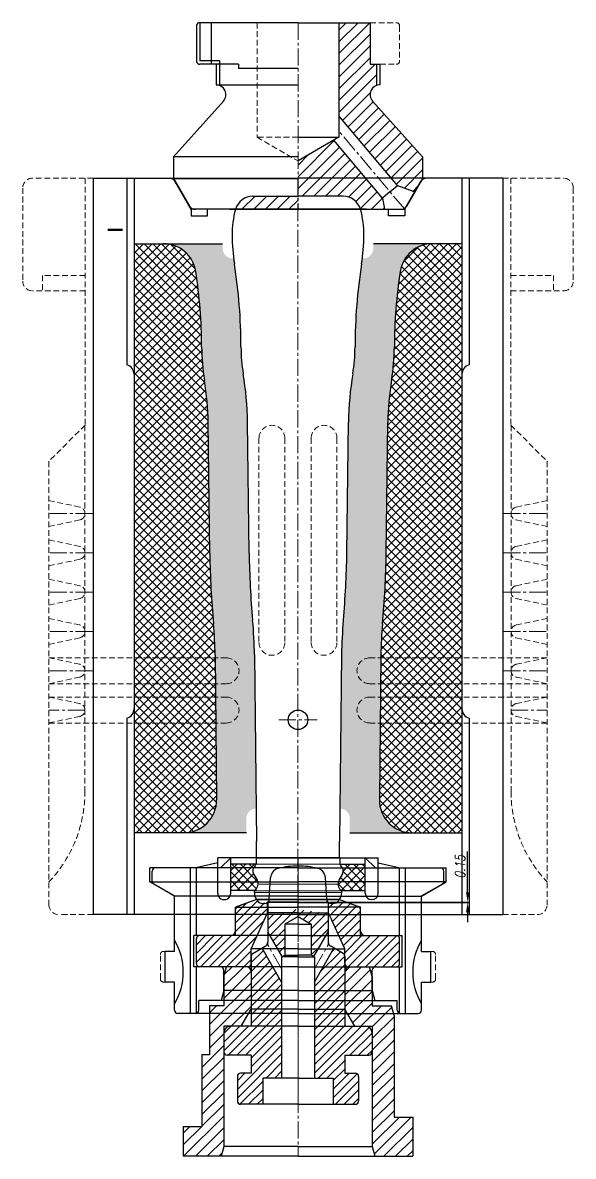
# Model space of a CAD drawing. Extents: x 176 to 1002, y 12 to 613.
# Drawn here: x 175.7 to 343.7, y 179.4 to 525.6 of the extents above; entities that cross this region are included whole.
import ezdxf

# ---------------------------------------------------------------- set-up
doc = ezdxf.new("R2010")
doc.units = 0
doc.header["$LTSCALE"] = 7
doc.header["$MEASUREMENT"] = 0
doc.linetypes.add('CENTER2', pattern=[1.125, 0.75, -0.125, 0.125, -0.125])
doc.linetypes.add('HIDDEN', pattern=[0.375, 0.25, -0.125])
doc.layers.get('0').update_dxf_attribs({"linetype": 'CONTINUOUS', "lineweight": 15})
for name, color, linetype, lineweight in [('1', 1, 'CENTER2', 15), ('2', 2, 'HIDDEN', 15), ('3', 3, 'CONTINUOUS', 30), ('4', 5, 'CONTINUOUS', 50), ('8', 252, 'CONTINUOUS', 15)]:
    doc.layers.add(name, color=color, linetype=linetype, lineweight=lineweight)
doc.styles.add('ITALICT', font='ITALICT.shx', dxfattribs={"width": 0.8, "height": 3})
doc.dimstyles.get("Standard").update_dxf_attribs({"dimtxt": 3, "dimasz": 3, "dimexe": 0.5, "dimexo": 0.5, "dimgap": 0.8, "dimtad": 1, "dimdsep": 46, "dimtxsty": 'ITALICT', "dimcen": 0.09, "dimazin": 2, "dimtfac": 1, "dimtmove": 0, "dimatfit": 3, "dimfxl": 1, "dimtolj": 1, "dimtzin": 0, "dimarcsym": 0})
pattern_1 = [(0, (-788.3133, -248.471), (0.46875, 0.9375), [0, -0.9375])]
pattern_2 = [(45, (-788.3133, -248.471), (-1.3258252, 1.3258252), []), (135, (-788.3133, -248.471), (-1.3258252, -1.3258252), [])]

# ---------------------------------------------------------------- blocks, each defined once
blk = doc.blocks.new('A$C1CC42314')
at = {"layer": '8'}
h = blk.add_hatch(dxfattribs=at)
h.set_pattern_fill('ANSI37', color=256, scale=15)
h.set_pattern_definition([(45, (-182.008, -334.099), (-1.325825, 1.325825), []), (135, (-182.008, -334.099), (-1.325825, -1.325825), [])])
h.paths.add_polyline_path([(-13.13, 9.96, -0.027872), (-13.17, 10), (-20.5, 10), (-20.5, 2), (-12.77, 2, 0.166858), (-13.05, 2.44, -0.366766), (-13.55, 4.98), (-12.48, 6.88, 0.374533)])
h.paths.add_polyline_path([(20.5, 10), (13.17, 10, -0.027872), (13.13, 9.96, 0.374533), (12.48, 6.88), (13.55, 4.98, -0.366766), (13.05, 2.44, 0.166858), (12.77, 2), (20.5, 2)])
at = {"layer": '1'}
for p in [(0, 47.6), (0, 12.8)]:
    blk.add_line(p, (0, 0), dxfattribs=at)
at = {"layer": '2'}
for p, q in [((-42, 37), (-42, 29.6)), ((-41, 38), (-40.5, 38)), ((40.5, 38), (41, 38)), ((42, 37), (42, 29.6)), ((-41, 28.6), (-40.5, 28.6)), ((40.5, 28.6), (41, 28.6))]:
    blk.add_line(p, q, dxfattribs=at)
for centre, start, end in [((-41, 37), 90, 180), ((41, 37), 0, 90), ((-41, 29.6), 180, 270), ((41, 29.6), 270, 0)]:
    blk.add_arc(centre, 1, start, end, dxfattribs=at)
at = {"layer": '3'}
for p, q in [((-37.7, 46.6), (-37.7, 38)), ((0, 47.6), (-36.7, 47.6)), ((-32.8, 47.6), (-32.8, 6.3)), ((-31, 47.6), (-31, 33.32)), ((-30.25, 46.6), (-30.25, 43.6)), ((0, 47.6), (36.7, 47.6)), ((30.25, 46.6), (30.25, 43.6)), ((31, 47.57), (31, 33.32)), ((32.8, 47.6), (32.8, 3.1)), ((37.7, 46.6), (37.7, 38)), ((0, 43.6), (-30.25, 43.6)), ((-22.65, 40.6), (-23.45, 43.6)), ((0, 43.6), (30.25, 43.6)), ((22.65, 40.6), (23.45, 43.6)), ((0, 40.6), (-22.65, 40.6)), ((-22.65, 40.6), (-22.65, 34.3)), ((0, 40.6), (22.65, 40.6)), ((22.65, 40.6), (22.65, 34.3)), ((-40.5, 38), (-40.5, 28.6)), ((-37.7, 38), (-40.5, 38)), ((37.7, 38), (40.5, 38)), ((40.5, 38), (40.5, 28.6)), ((0, 33.32), (-31.75, 33.32)), ((-31.75, 33.32), (-31.75, 23.8)), ((0, 33.32), (31.75, 33.32)), ((31.75, 33.32), (31.75, 23.8)), ((-37.7, 28.6), (-40.5, 28.6)), ((-37.7, 28.6), (-37.7, 11.7)), ((37.7, 28.6), (40.5, 28.6)), ((37.7, 28.6), (37.7, 11.7)), ((-32.8, 23.51), (-32.8, 3.1)), ((0, 23.8), (-31.75, 23.8)), ((-31, 23.8), (-31, 3.1)), ((-19.05, 22.3), (-19.05, 15.11)), ((0, 23.8), (31.75, 23.8)), ((19.05, 22.3), (19.05, 15.11)), ((31, 23.8), (31, 3.1)), ((-12.7, 12.8), (-19.05, 15.11)), ((-19.05, 15.11), (0, 15.11)), ((19.05, 15.11), (0, 15.11)), ((12.7, 12.8), (19.05, 15.11)), ((-37.7, 11.7), (-44, 8.06)), ((-24.5, 10.8), (-24.5, 3.1)), ((-20.5, 10.8), (-20.5, 0)), ((-13.33, 10.65), (-13.33, 10.36)), ((-12.7, 12.8), (0, 12.8)), ((12.7, 12.8), (0, 12.8)), ((13.32, 10.65), (13.32, 10.36)), ((20.5, 10.8), (20.5, 0)), ((24.5, 10.8), (24.5, 3.1)), ((37.7, 11.7), (44, 8.06)), ((-44.5, 7.2), (-44.5, 4.1)), ((-13.17, 10), (-20.5, 10)), ((13.17, 10), (20.5, 10)), ((44.5, 7.2), (44.5, 4.1)), ((-13.55, 4.98), (-12.48, 6.88)), ((13.55, 4.98), (12.48, 6.88)), ((-23.6, 3.1), (-43.5, 3.1)), ((-20.5, 0), (-23.6, 3.1)), ((-12.77, 2), (-20.5, 2)), ((0, 0), (-20.5, 0)), ((-12.72, 2), (-12.77, 2)), ((-12.75, 0), (-12.75, 1.81)), ((-12.75, 0), (0, 0)), ((0, 0), (20.5, 0)), ((12.75, 0), (0, 0)), ((12.75, 0), (12.75, 1.81)), ((12.77, 2), (20.5, 2)), ((20.5, 0), (23.6, 3.1)), ((23.6, 3.1), (43.5, 3.1)), ((28.8, 3.1), (31.2, 3.1))]:
    blk.add_line(p, q, dxfattribs=at)
for centre, radius, start, end in [((-36.7, 46.6), 1, 90, 180), ((-31.25, 46.6), 1, 0, 90), ((31.25, 46.6), 1, 90, 180), ((36.7, 46.6), 1, 0, 90), ((-54, 34.9), 19, 329.081, 30.919), ((54, 34.9), 19, 149.081, 210.919), ((-23.65, 34.32), 1, 270, 0), ((23.65, 34.32), 1, 180, 270), ((-20.55, 22.3), 1.5, 0, 90), ((20.55, 22.3), 1.5, 90, 180), ((-22.5, 10.8), 2, 0, 180), ((-9.33, 10.65), 4, 147.4864, 180), ((9.32, 10.65), 4, 0, 32.5136), ((22.5, 10.8), 2, 360, 180), ((-43.5, 7.2), 1, 120, 180), ((-12.83, 10.36), 0.5, 180, 232.8827), ((-14.58, 8.05), 2.4, 330.7524, 52.8827), ((14.57, 8.05), 2.4, 127.1173, 209.2476), ((12.82, 10.36), 0.5, 307.1173, 0), ((43.5, 7.2), 1, 0, 60), ((-43.5, 4.1), 1, 180, 270), ((-11.8, 4), 2, 150.7524, 231.3178), ((11.8, 4), 2, 308.6822, 29.2476), ((43.5, 4.1), 1, 270, 0), ((-13.55, 1.81), 0.8, 0, 51.3178), ((13.55, 1.81), 0.8, 128.6822, 180)]:
    blk.add_arc(centre, radius, start, end, dxfattribs=at)
at = {"layer": '8'}
for p, q in [((-13.33, 10.65), (0, 10.65)), ((13.32, 10.65), (0, 10.65)), ((-13.28, 10.15), (0, 10.15)), ((-12.18, 8.05), (0, 8.05)), ((13.28, 10.15), (0, 10.15)), ((12.17, 8.05), (0, 8.05)), ((-12.77, 2), (0, 2)), ((12.77, 2), (0, 2))]:
    blk.add_line(p, q, dxfattribs=at)
blk = doc.blocks.new('A$C50D30983')
at = {"layer": '8'}
h = blk.add_hatch(dxfattribs=at)
h.set_pattern_fill('ANSI31', color=4, scale=0.8)
h.set_pattern_definition([(45, (-827.2272, -226.0554), (-1.796051, 1.796051), [])])
h.paths.add_polyline_path([(-17.3, -18.2), (-14.3, -13), (-14.3, -1.5, 0.414214), (-15.8, 0), (-21.8, 0), (-22.6, -2.99), (-22.6, -11.9), (-27, -11.9), (-27, -26.9), (-29.3, -26.9), (-29.3, -48.8), (-35, -48.8), (-35, -57.9), (-23.45, -57.9), (-22.65, -54.9), (-22.65, -18.2)])
h.paths.add_polyline_path([(29.3, -14.89), (28.5, -11.9), (22.6, -11.9), (22.6, -2.99), (21.8, 0), (15.8, 0, 0.414214), (14.3, -1.5), (14.3, -13), (17.3, -18.2), (22.65, -18.2), (22.65, -54.9), (23.45, -57.9), (35, -57.9), (35, -45.9), (29.3, -45.9)])
at = {"layer": '1', "color": 4}
blk.add_line((0, 0), (0, -57.9), dxfattribs=at)
at = {"layer": '3', "color": 4}
for p, q in [((0, 0), (-21.8, 0)), ((0, 0), (21.8, 0)), ((-22.6, -2.99), (-21.8, 0)), ((-22.6, -2.99), (-22.6, -11.9)), ((-14.3, -1.5), (-14.3, -13)), ((14.3, -1.5), (14.3, -13)), ((22.6, -2.99), (21.8, 0)), ((22.6, -2.99), (22.6, -11.9)), ((-22.6, -11.9), (-27, -11.9)), ((-27, -11.9), (-27, -26.9)), ((-17.3, -18.2), (-14.3, -13)), ((0, -13), (-14.3, -13)), ((0, -13), (14.3, -13)), ((17.3, -18.2), (14.3, -13)), ((22.6, -11.9), (28.5, -11.9)), ((29.3, -14.89), (28.5, -11.9)), ((29.3, -14.89), (29.3, -45.9)), ((0, -18.2), (-22.65, -18.2)), ((-22.65, -18.2), (-22.65, -54.9)), ((0, -18.2), (22.65, -18.2)), ((22.65, -18.2), (22.65, -54.9)), ((22.65, -19.2), (22.65, -54.9)), ((-27, -26.9), (-29.3, -26.9)), ((-29.3, -26.9), (-29.3, -48.8)), ((29.3, -45.9), (35, -45.9)), ((35, -45.9), (35, -57.9)), ((-35, -48.8), (-35, -57.9)), ((-35, -48.8), (-29.3, -48.8)), ((-22.65, -54.9), (-23.45, -57.9)), ((0, -54.9), (-22.65, -54.9)), ((0, -54.9), (22.65, -54.9)), ((22.65, -54.9), (23.45, -57.9)), ((0, -57.9), (-35, -57.9)), ((0, -57.9), (35, -57.9))]:
    blk.add_line(p, q, dxfattribs=at)
for centre, start, end in [((-15.8, -1.5), 0, 90), ((15.8, -1.5), 90, 180)]:
    blk.add_arc(centre, 1.5, start, end, dxfattribs=at)
blk = doc.blocks.new('A$C2A885C09')
at = {"layer": '8'}
h = blk.add_hatch(dxfattribs=at)
h.set_pattern_fill('ANSI31', color=1, scale=15)
h.set_pattern_definition([(45, (-121.453, -197.3068), (-1.325825, 1.325825), [])])
h.paths.add_polyline_path([(-5, 13.53), (-10.98, 23.89), (-13.75, 22.29, 0.267949), (-14.25, 21.42), (-14.25, 0), (-20.6, 0, 0.414214), (-22.6, -2), (-22.6, -7.8, 0.414214), (-21.6, -8.8), (-14.25, -8.8), (-14.25, -14.3), (-17.5, -14.3, 0.414214), (-18.5, -15.3), (-18.5, -22.8, 0.414214), (-17.5, -23.8), (-10.75, -23.8), (-10.75, -15.8), (-5, -15.8)])
h.paths.add_polyline_path([(14.25, 21.42, 0.267949), (13.75, 22.29), (10.98, 23.89), (5, 13.53), (5, -15.8), (10.75, -15.8), (10.75, -23.8), (17.5, -23.8, 0.414214), (18.5, -22.8), (18.5, -15.3, 0.414214), (17.5, -14.3), (14.25, -14.3), (14.25, -8.8), (21.6, -8.8, 0.414214), (22.6, -7.8), (22.6, -2, 0.414214), (20.6, 0), (14.25, 0)])
edge = h.paths.add_edge_path()
edge.add_line((-4, 31.2), (0, 33.51))
edge.add_line((0, 33.51), (0, 35.69))
edge.add_spline(control_points=[(0, 35.69), (-0.34, 35.72), (-1.96, 35.78), (-4.16, 34.6), (-5.89, 34.57), (-7.25, 34.03), (-8.96, 34.23), (-9.25, 34.23)], knot_values=[4.69235, 4.69235, 4.69235, 4.69235, 5.736354, 9.793573, 14.533606, 20.135841, 20.601816, 20.601816, 20.601816, 20.601816], degree=3, periodic=0)
edge.add_line((-9.25, 34.23), (-9.25, 28.89))
edge.add_line((-9.25, 28.89), (-4.86, 21.28))
edge.add_line((-4.86, 21.28), (-4, 21.78))
edge.add_line((-4, 21.78), (-4, 31.2))
edge = h.paths.add_edge_path()
edge.add_spline(control_points=[(9.25, 34.33), (9.15, 34.34), (8.83, 34.41), (8.4, 34.74), (7.31, 34.9), (6.02, 34.85), (2.7, 35.33), (0.5, 35.65), (0, 35.69)], knot_values=[20.601816, 20.601816, 20.601816, 20.601816, 20.798871, 22.497454, 25.213226, 29.752578, 34.685121, 36.22459, 36.22459, 36.22459, 36.22459], degree=3, periodic=0)
edge.add_line((0, 35.69), (0, 33.51))
edge.add_line((0, 33.51), (4, 31.2))
edge.add_line((4, 31.2), (4, 21.78))
edge.add_line((4, 21.78), (4.86, 21.28))
edge.add_line((4.86, 21.28), (9.25, 28.89))
edge.add_line((9.25, 28.89), (9.25, 34.33))
at = {"layer": '1', "color": 1}
for p, q in [((0, 48.95), (0, -23.8)), ((-5, 17.53), (-9.25, 24.89)), ((5, 17.53), (9.25, 24.89))]:
    blk.add_line(p, q, dxfattribs=at)
at = {"layer": '2', "color": 1}
for p, q in [((-8.8, 37.95), (-8.75, 38.76)), ((8.8, 37.95), (8.75, 38.76)), ((-10, 24.45), (-9.25, 24.89)), ((-9.25, 25.75), (-9.25, 24.89)), ((9.25, 25.75), (9.25, 24.89)), ((10, 24.45), (9.25, 24.89)), ((-14.25, 22), (-13.75, 22.29)), ((-14.25, 22), (-14.25, 21.42)), ((14.25, 22), (13.75, 22.29)), ((14.25, 22), (14.25, 21.42))]:
    blk.add_line(p, q, dxfattribs=at)
at = {"layer": '3', "color": 1}
for p, q in [((-8.75, 38.76), (-8.34, 45.47)), ((8.75, 38.76), (8.34, 45.47)), ((0, 37.95), (-9.25, 37.95)), ((-9.25, 37.95), (-9.25, 25.75)), ((0, 37.95), (9.25, 37.95)), ((9.25, 37.95), (9.25, 25.75)), ((0, 33.51), (-4, 31.2)), ((0, 31.2), (-4, 31.2)), ((-4, 31.2), (-4, 21.78)), ((0, 33.51), (4, 31.2)), ((0, 31.2), (4, 31.2)), ((4, 31.2), (4, 21.78)), ((-4.86, 21.28), (-9.25, 28.89)), ((4.86, 21.28), (9.25, 28.89)), ((-13.75, 22.29), (-10, 24.45)), ((13.75, 22.29), (10, 24.45)), ((-14.25, 21.42), (-14.25, 0)), ((-5, 13.53), (-10.98, 23.89)), ((-5, 21.2), (-4, 21.78)), ((0, 21.2), (-5, 21.2)), ((-5, 21.2), (-5, -15.8)), ((-4, 21.78), (0, 21.78)), ((4, 21.78), (0, 21.78)), ((0, 21.2), (5, 21.2)), ((5, 21.2), (4, 21.78)), ((5, 13.53), (10.98, 23.89)), ((5, 21.2), (5, -15.8)), ((14.25, 21.42), (14.25, 0)), ((-14.25, 0), (-20.6, 0)), ((14.25, 0), (20.6, 0)), ((-22.6, -2), (-22.6, -7.8)), ((22.6, -2), (22.6, -7.8)), ((-14.25, -8.8), (-21.6, -8.8)), ((-14.25, -8.8), (-14.25, -14.3)), ((14.25, -8.8), (14.25, -14.3)), ((14.25, -8.8), (21.6, -8.8)), ((-18.5, -15.3), (-18.5, -22.8)), ((-14.25, -14.3), (-17.5, -14.3)), ((0, -15.8), (-10.75, -15.8)), ((-10.75, -15.8), (-10.75, -23.8)), ((0, -15.8), (10.75, -15.8)), ((10.75, -15.8), (10.75, -23.8)), ((14.25, -14.3), (17.5, -14.3)), ((18.5, -15.3), (18.5, -22.8)), ((0, -23.8), (-17.5, -23.8)), ((0, -23.8), (17.5, -23.8))]:
    blk.add_line(p, q, dxfattribs=at)
for centre, radius, start, end in [((0, 23.95), 25, 90, 104.0621), ((0, 23.95), 25, 75.9379, 90), ((-5.35, 45.29), 3, 104.0621, 176.5), ((5.35, 45.29), 3, 3.5, 75.9379), ((-9.75, 38.82), 1, 299.9246, 356.5), ((9.75, 38.82), 1, 183.5, 240.0754), ((-10.75, 25.75), 1.5, 300, 0), ((10.75, 25.75), 1.5, 180, 240), ((-13.25, 21.42), 1, 120, 180), ((13.25, 21.42), 1, 0, 60), ((-20.6, -2), 2, 90, 180), ((20.6, -2), 2, 0, 90), ((-21.6, -7.8), 1, 180, 270), ((21.6, -7.8), 1, 270, 0), ((-17.5, -15.3), 1, 90, 180), ((17.5, -15.3), 1, 0, 90), ((-17.5, -22.8), 1, 180, 270), ((17.5, -22.8), 1, 270, 0)]:
    blk.add_arc(centre, radius, start, end, dxfattribs=at)
blk = doc.blocks.new('A$C23B03A1F')
at = {"layer": '8'}
h = blk.add_hatch(dxfattribs=at)
h.set_pattern_fill('ANSI31', color=2, scale=15)
h.set_pattern_definition([(45, (-158.0138, -252.8749), (-1.325825, 1.325825), [])])
h.paths.add_polyline_path([(-14.3, 15), (-14.3, 19.5, 0.414214), (-15.3, 20.5), (-30, 20.5, 0.414214), (-31, 19.5), (-31, 12, 0.414214), (-30, 11), (-19.04, 11), (-19.04, 3.03, 0.315299), (-18.38, 2.09), (-12.65, 0, -0.017062), (-12.5, 0.23, -0.238125), (-10.56, 1.2), (-10.07, 1.2, -0.227735), (-9.45, 0.9), (-9.3, 0.9), (-9.3, 4)])
h.paths.add_polyline_path([(31, 19.5, 0.414214), (30, 20.5), (15.3, 20.5, 0.414214), (14.3, 19.5), (14.3, 15), (9.3, 4), (9.3, 2.62, -0.685274), (13.86, 0.85, -0.040804), (13.83, 0.43), (18.38, 2.09, 0.315299), (19.04, 3.03), (19.04, 11), (30, 11, 0.414214), (31, 12)])
h.paths.add_polyline_path([(9.3, 2.62), (9.3, 0.9), (9.45, 0.9, -0.227735), (10.07, 1.2), (10.56, 1.2, -0.238125), (12.5, 0.23, -0.017062), (12.65, 0), (13.83, 0.43, 0.040804), (13.86, 0.85, 0.685274)])
at = {"layer": '1', "color": 2}
for p in [(0, 20.3), (0, 0.9), (0, 0.9), (0, 0.9)]:
    blk.add_line(p, (0, 0), dxfattribs=at)
at = {"layer": '3', "color": 2}
for p, q in [((-31, 19.5), (-31, 12)), ((0, 20.5), (-30, 20.5)), ((-14.3, 19.5), (-14.3, 15)), ((0, 20.5), (30, 20.5)), ((14.3, 19.5), (14.3, 15)), ((31, 19.5), (31, 12)), ((0, 15), (-14.3, 15)), ((-14.3, 15), (-9.3, 4)), ((0, 15), (14.3, 15)), ((14.3, 15), (9.3, 4)), ((-19.04, 11), (-30, 11)), ((-19.04, 11), (-19.04, 3.03)), ((19.04, 11), (30, 11)), ((19.04, 11), (19.04, 3.03)), ((0, 4), (-9.3, 4)), ((-9.3, 4), (-9.3, 0.9)), ((0, 4), (9.3, 4)), ((9.3, 4), (9.3, 0.9)), ((-12.65, 0), (-18.38, 2.09)), ((0, 0), (-12.65, 0)), ((-10.07, 1.2), (-10.56, 1.2)), ((-9.3, 0.9), (-9.45, 0.9)), ((0, 0.9), (-9.3, 0.9)), ((0, 0.9), (9.3, 0.9)), ((0, 0), (12.65, 0)), ((9.3, 0.9), (9.45, 0.9)), ((10.07, 1.2), (10.56, 1.2)), ((12.65, 0), (18.38, 2.09))]:
    blk.add_line(p, q, dxfattribs=at)
for centre, radius, start, end in [((-30, 19.5), 1, 90, 180), ((-15.3, 19.5), 1, 0, 90), ((15.3, 19.5), 1, 90, 180), ((30, 19.5), 1, 0, 90), ((-30, 12), 1, 180, 270), ((30, 12), 1, 270, 0), ((-18.04, 3.03), 1, 180, 250), ((-9.28, -2.15), 4, 143.5764, 147.4864), ((-10.56, -1.2), 2.4, 90, 143.5764), ((-10.07, 0.4), 0.8, 38.6822, 90), ((10.07, 0.4), 0.8, 90, 141.3178), ((10.56, -1.2), 2.4, 36.4236, 90), ((9.28, -2.15), 4, 32.5136, 36.4236), ((18.04, 3.03), 1, 290, 0)]:
    blk.add_arc(centre, radius, start, end, dxfattribs=at)
blk = doc.blocks.new('*D108')
at = {"color": 0, "lineweight": -2, "transparency": 16777216}
for p, q in [((311.49, 260.08), (311.49, 272.57)), ((269.49, 257.08), (311.99, 257.08)), ((269.54, 256.93), (311.99, 256.93)), ((311.49, 256.93), (311.49, 257.08)), ((311.49, 253.93), (311.49, 250.93))]:
    blk.add_line(p, q, dxfattribs=at)
at = {"color": 0, "transparency": 16777216}
for points in [[(310.99, 260.08), (311.99, 260.08), (311.49, 257.08)], [(310.99, 253.93), (311.99, 253.93), (311.49, 256.93)]]:
    blk.add_solid(points, dxfattribs=at)
at = {"color": 0, "transparency": 16777216, "insert": (309.19, 267.82), "char_height": 3, "attachment_point": 5, "rotation": 90, "style": 'ITALICT'}
blk.add_mtext('\\A1;0.15', dxfattribs=at)
blk = doc.blocks.new('A$C1E4602B6')
at = {"layer": '8'}
h = blk.add_hatch(dxfattribs=at)
h.set_pattern_fill('ANSI37', color=4, scale=15)
h.set_pattern_definition(pattern_2)
h.paths.add_polyline_path([(-56.55, 43.15, 0.039008), (-58.35, 66.2, 0.36924), (-68.23, 74.65), (-77.15, 74.65), (-77.15, 22.67), (-54.4, 8.01), (-54.55, 20, 0.038257), (-55.7, 32.94, -0.041386)])
h.paths.add_polyline_path([(-54.4, 8.01), (-77.15, 22.67), (-77.15, -55.48), (-52.3, -65.01), (-52.45, -50.98, 0.020197), (-52.93, -41.46, -0.019703), (-54.05, -20)])
h.paths.add_polyline_path([(-52.3, -65.01), (-77.15, -55.48), (-77.15, -105.25), (-61.98, -105.25, 0.4173), (-51.98, -95.14)])
h.paths.add_polyline_path([(-64.73, -10.96), (-64.73, -1.23), (-69.23, -1.23), (-69.23, -10.96)], flags=24)
h.paths.add_polyline_path([(-64.76, -91.39), (-59.6, -98.4), (-55.98, -95.73), (-61.13, -88.73)], flags=24)
h.paths.add_polyline_path([(-72.12, 61.92), (-65.05, 66.99), (-67.67, 70.65), (-74.74, 65.58)], flags=24)
h = blk.add_hatch(dxfattribs=at)
h.set_pattern_fill('DOTS', color=4, scale=15)
h.set_pattern_definition(pattern_1)
h.paths.add_polyline_path([(-44.55, 43.15, 0.039643), (-46.56, 68.47, -0.007718), (-46.8, 70.15, -0.422225), (-50.09, 72.92, -0.007488), (-50.2, 74.65), (-68.23, 74.65, -0.36924), (-58.35, 66.2, -0.039008), (-56.55, 43.15, 0.041386), (-55.7, 32.94, -0.038257), (-54.55, 20), (-54.05, -20, 0.019703), (-52.93, -41.46, -0.020197), (-52.45, -50.98), (-52.44, -51.79), (-49.11, -51.79, -1), (-49.11, -59.72), (-52.36, -59.72), (-52.31, -63.79), (-49.11, -63.79, -1), (-49.11, -71.72), (-52.23, -71.72), (-51.98, -95.14, -0.4173), (-61.98, -105.25), (-42.88, -105.25), (-42.92, -100.88, -0.414214), (-39.95, -97.85), (-40.45, -50.85, 0.020197), (-40.98, -40.37, -0.019703), (-42.05, -19.85), (-42.55, 20.15, 0.038257), (-43.87, 34.92, -0.041386)])
h.paths.add_polyline_path([(-49.11, -51.79), (-52.44, -51.79), (-52.36, -59.72), (-49.11, -59.72, 1)], flags=17)
h.paths.add_polyline_path([(-45.15, -67.76), (-52.3, -65.01), (-52.23, -71.72), (-49.11, -71.72, 0.414214)], flags=17)
h.paths.add_polyline_path([(-49.11, -63.79), (-52.31, -63.79), (-52.3, -65.01), (-45.15, -67.76, 0.414214)], flags=17)
h.paths.add_polyline_path([(-48.99, -4.38), (-48.99, 2.96), (-51.61, 2.96), (-51.61, -4.38)], flags=24)
h.paths.add_polyline_path([(-46.88, -13.27), (-46.88, -5.17), (-50.63, -5.17), (-50.63, -13.27)], flags=24)
h = blk.add_hatch(dxfattribs=at)
h.set_pattern_fill('DOTS', color=4, scale=15)
h.set_pattern_definition(pattern_1)
h.paths.add_polyline_path([(2.25, 43.15, -0.039008), (4.05, 66.2, -0.36924), (13.93, 74.65), (-4.1, 74.65, -0.007488), (-4.2, 72.92, -0.422225), (-7.5, 70.15, -0.007718), (-7.74, 68.47, 0.039643), (-9.75, 43.15, -0.031366), (-10.14, 36.9), (-9.95, 36.77), (-10.17, 36.66, -0.008825), (-10.43, 34.92, 0.038257), (-11.75, 20.15), (-12.25, -19.85, -0.019703), (-13.31, -40.37, 0.020197), (-13.85, -50.85), (-14.34, -97.85, -0.414214), (-11.38, -100.88), (-11.42, -105.25), (7.68, -105.25, -0.4173), (-2.31, -95.14), (-2.07, -71.72), (-5.19, -71.72, -1), (-5.19, -63.79), (-1.98, -63.79), (-1.94, -59.72), (-5.19, -59.72, -1), (-5.19, -51.79), (-1.86, -51.79), (-1.85, -50.98, -0.020197), (-1.36, -41.46, 0.019703), (-0.25, -20), (0.25, 20, -0.038257), (1.4, 32.94, 0.041386)])
h.paths.add_polyline_path([(-1.98, -63.79), (-5.19, -63.79, 1), (-5.19, -71.72), (-2.07, -71.72)], flags=17)
h.paths.add_polyline_path([(-1.86, -51.79), (-5.19, -51.79, 1), (-5.19, -59.72), (-1.94, -59.72)], flags=17)
h.paths.add_polyline_path([(-3.13, -13.27), (-3.13, -5.17), (-6.88, -5.17), (-6.88, -13.27)], flags=24)
h.paths.add_polyline_path([(-5.23, -4.38), (-5.23, 2.96), (-7.86, 2.96), (-7.86, -4.38)], flags=24)
h = blk.add_hatch(dxfattribs=at)
h.set_pattern_fill('ANSI37', color=4, scale=15)
h.set_pattern_definition(pattern_2)
h.paths.add_polyline_path([(22.85, 74.65), (13.93, 74.65, 0.36924), (4.05, 66.2, 0.039008), (2.25, 43.15, -0.041386), (1.4, 32.94, 0.038257), (0.25, 20), (-0.25, -20, -0.019703), (-1.36, -41.46, 0.020197), (-1.85, -50.98), (-2.31, -95.14, 0.4173), (7.68, -105.25), (22.85, -105.25)])
at = {"layer": '1', "color": 4}
for p, q in [((-27.15, 94.65), (-27.15, -130.25)), ((-89.77, -7.75), (-103.15, -7.75)), ((35.47, -7.75), (48.85, -7.75)), ((-89.77, -19.75), (-103.15, -19.75)), ((35.47, -19.75), (48.85, -19.75)), ((-89.77, -31.75), (-103.15, -31.75)), ((35.47, -31.75), (48.85, -31.75)), ((-89.77, -43.75), (-103.15, -43.75)), ((35.47, -43.75), (48.85, -43.75)), ((-89.77, -55.75), (-103.15, -55.75)), ((35.47, -55.75), (48.85, -55.75)), ((-92.15, -67.75), (-103.15, -67.75)), ((37.85, -67.75), (48.85, -67.75)), ((-33.02, -70.75), (-21.26, -70.75))]:
    blk.add_line(p, q, dxfattribs=at)
at = {"layer": '2', "color": 4}
for p, q in [((-89.65, 94.65), (-108.15, 94.65)), ((-92.1, 94.65), (-92.1, 19.25)), ((35.35, 94.65), (53.85, 94.65)), ((37.8, 94.65), (37.8, 19.25)), ((-111.15, 91.65), (-111.15, 63.25)), ((56.85, 91.65), (56.85, 63.25)), ((-92.1, 64.95), (-105.1, 64.95)), ((-105.1, 64.95), (-105.1, 60.25)), ((37.8, 64.95), (50.8, 64.95)), ((50.8, 64.95), (50.8, 60.25)), ((-92.1, 60.25), (-108.15, 60.25)), ((37.8, 60.25), (53.85, 60.25)), ((-92.1, 19.25), (-103.15, 8.2)), ((-92.15, 19.2), (-92.15, -92.7)), ((37.8, 19.25), (48.85, 8.2)), ((37.85, 19.2), (37.85, -92.7)), ((-39.05, 15.25), (-39.05, -47.1)), ((-31.15, 15.25), (-31.15, -47.1)), ((-23.15, 15.25), (-23.15, -47.1)), ((-15.25, 15.25), (-15.25, -47.1)), ((-103.15, 8.2), (-103.15, -127.25)), ((48.85, 8.2), (48.85, -127.25)), ((-93.73, -5.79), (-103.15, -3.79)), ((39.44, -5.79), (48.85, -3.79)), ((-93.73, -9.71), (-103.15, -11.71)), ((39.44, -9.71), (48.85, -11.71)), ((-93.73, -17.79), (-103.15, -15.79)), ((39.44, -17.79), (48.85, -15.79)), ((-93.73, -21.71), (-103.15, -23.71)), ((39.44, -21.71), (48.85, -23.71)), ((-93.73, -29.79), (-103.15, -27.79)), ((39.44, -29.79), (48.85, -27.79)), ((-93.73, -33.71), (-103.15, -35.71)), ((39.44, -33.71), (48.85, -35.71)), ((-93.73, -41.79), (-103.15, -39.79)), ((39.44, -41.79), (48.85, -39.79)), ((-93.73, -45.71), (-103.15, -47.71)), ((39.44, -45.71), (48.85, -47.71)), ((-93.73, -53.79), (-103.15, -51.79)), ((-103.15, -51.79), (-49.11, -51.79)), ((48.85, -51.79), (-5.19, -51.79)), ((39.44, -53.79), (48.85, -51.79)), ((-93.73, -57.71), (-103.15, -59.71)), ((39.44, -57.71), (48.85, -59.71)), ((-103.15, -59.72), (-49.11, -59.72)), ((48.85, -59.72), (-5.19, -59.72)), ((-93.73, -65.79), (-103.15, -63.79)), ((-103.15, -63.79), (-49.11, -63.79)), ((48.85, -63.79), (-5.19, -63.79)), ((39.44, -65.79), (48.85, -63.79)), ((-93.73, -69.71), (-103.15, -71.71)), ((-103.15, -71.72), (-49.11, -71.72)), ((48.85, -71.72), (-5.19, -71.72)), ((39.44, -69.71), (48.85, -71.71)), ((-89.65, -130.25), (-100.15, -130.25)), ((35.35, -130.25), (45.85, -130.25))]:
    blk.add_line(p, q, dxfattribs=at)
for centre, radius, start, end in [((-108.15, 91.65), 3, 90, 180), ((53.85, 91.65), 3, 0, 90), ((-108.15, 63.25), 3, 180, 270), ((53.85, 63.25), 3, 270, 0), ((-35.1, 15.25), 3.95, 0, 180), ((-19.2, 15.25), 3.95, 0, 180), ((-94.15, -7.75), 2, 282, 78), ((39.85, -7.75), 2, 102, 258), ((-94.15, -19.75), 2, 282, 78), ((39.85, -19.75), 2, 102, 258), ((-94.15, -31.75), 2, 282, 78), ((39.85, -31.75), 2, 102, 258), ((-94.15, -43.75), 2, 282, 78), ((39.85, -43.75), 2, 102, 258), ((-35.1, -47.1), 3.95, 180, 0), ((-19.2, -47.1), 3.95, 180, 0), ((-49.11, -55.76), 3.96, 270, 90), ((-5.19, -55.76), 3.96, 90, 270), ((-94.15, -55.75), 2, 282, 78), ((39.85, -55.75), 2, 102, 258), ((-49.11, -67.76), 3.96, 270, 90), ((-5.19, -67.76), 3.96, 90, 270), ((-94.15, -67.75), 2, 282, 78), ((39.85, -67.75), 2, 102, 258), ((-132.15, -92.7), 40, 316.4688, 0), ((77.85, -92.7), 40, 180, 223.5312), ((-100.15, -127.25), 3, 180, 270), ((45.85, -127.25), 3, 270, 0)]:
    blk.add_arc(centre, radius, start, end, dxfattribs=at)
at = {"layer": '3', "color": 4}
for p, q in [((-89.65, 94.65), (-89.65, -130.25)), ((-89.65, 94.65), (-27.15, 94.65)), ((-79.33, 94.65), (-79.33, 37.65)), ((-77.15, 94.65), (-77.15, -130.25)), ((-59.75, 85.15), (-64.66, 93.65)), ((35.35, 94.65), (-27.15, 94.65)), ((5.45, 85.15), (10.36, 93.65)), ((22.85, 94.65), (22.85, -130.25)), ((25.03, 94.65), (25.03, 37.65)), ((35.35, 94.65), (35.35, -130.25)), ((-27.15, 85.15), (-59.75, 85.15)), ((-59.75, 85.15), (-59.75, 83.15)), ((-59.75, 83.15), (-54.75, 83.15)), ((-54.75, 83.15), (-54.75, 85.15)), ((-27.15, 85.15), (5.45, 85.15)), ((0.45, 83.15), (0.45, 85.15)), ((5.45, 83.15), (0.45, 83.15)), ((5.45, 85.15), (5.45, 83.15)), ((-77.15, 74.65), (-50.2, 74.65)), ((22.85, 74.65), (-4.1, 74.65)), ((-54.05, -20), (-54.55, 20)), ((-42.05, -19.85), (-42.55, 20.15)), ((-12.25, -19.85), (-11.75, 20.15)), ((-0.25, -20), (0.25, 20)), ((-52.45, -50.98), (-51.98, -95.14)), ((-40.45, -50.85), (-39.85, -107.85)), ((-13.85, -50.85), (-14.45, -107.85)), ((-1.85, -50.98), (-2.31, -95.14)), ((-79.33, -70.25), (-79.33, -130.25)), ((25.03, -70.25), (25.03, -130.25)), ((-42.88, -105.25), (-77.15, -105.25)), ((-11.29, -105.25), (22.85, -105.25)), ((-39.85, -112.85), (-39.85, -107.85)), ((-14.45, -112.85), (-14.45, -107.85)), ((-27.15, -112.85), (-51.65, -112.85)), ((-51.65, -115.95), (-51.65, -112.85)), ((-27.15, -112.85), (-2.65, -112.85)), ((-2.65, -115.95), (-2.65, -112.85)), ((-27.15, -115.95), (-72.4, -115.95)), ((-72.4, -120.26), (-72.4, -115.95)), ((-51.65, -114.45), (-58.31, -115.95)), ((-27.15, -115.95), (18.1, -115.95)), ((-2.65, -114.45), (4.01, -115.95)), ((18.1, -120.26), (18.1, -115.95)), ((-72.4, -120.26), (-27.15, -120.26)), ((-64.8, -124.65), (-72.4, -120.26)), ((18.1, -120.26), (-27.15, -120.26)), ((10.5, -124.65), (18.1, -120.26)), ((-27.15, -124.65), (-64.8, -124.65)), ((-64.8, -130.25), (-64.8, -124.65)), ((-27.15, -124.65), (10.5, -124.65)), ((10.5, -130.25), (10.5, -124.65)), ((-27.15, -130.25), (-89.65, -130.25)), ((-27.15, -130.25), (35.35, -130.25))]:
    blk.add_line(p, q, dxfattribs=at)
blk.add_circle((-27.15, -70.75), 3, dxfattribs=at)
for centre, radius, start, end in [((-66.39, 92.65), 2, 30, 90), ((12.09, 92.65), 2, 90, 150), ((-14.75, 77.15), 32.5, 165.75, 180), ((-39.55, 77.15), 32.5, 0, 14.25), ((7.75, 77.15), 55, 180, 189.0809), ((-62.05, 77.15), 55, 350.9191, 0), ((-68.23, 64.65), 10, 8.9353, 90), ((13.93, 64.65), 10, 90, 171.0647), ((-204.97, 43.15), 148.42, 0, 8.9353), ((-204.97, 43.15), 160.42, 0, 9.0809), ((150.68, 43.15), 160.42, 170.9191, 180), ((150.68, 43.15), 148.42, 171.0647, 180), ((5.45, 43.15), 62, 180, 189.4796), ((5.45, 43.15), 50, 180, 189.4796), ((-59.75, 43.15), 50, 350.5204, 0), ((-59.75, 43.15), 62, 350.5204, 0), ((-80.15, 34.76), 3, 0, 74.2131), ((-139.55, 18.94), 97.01, 0.7162, 9.4796), ((85.26, 18.94), 97.01, 170.5204, 179.2838), ((25.85, 34.76), 3, 105.7869, 180), ((-139.55, 18.94), 85.01, 0.7162, 9.4796), ((85.26, 18.94), 85.01, 170.5204, 179.2838), ((218.69, -16.59), 272.76, 180.7162, 185.2312), ((218.69, -16.59), 260.76, 180.7162, 185.2312), ((-272.99, -16.59), 260.76, 354.7688, 359.2838), ((-272.99, -16.59), 272.76, 354.7688, 359.2838), ((-170.44, -52.22), 118, 0.6031, 5.2312), ((-170.44, -52.22), 130, 0.6031, 5.2312), ((116.14, -52.22), 130, 174.7688, 179.3969), ((116.14, -52.22), 118, 174.7688, 179.3969), ((-80.15, -67.36), 3, 285.7869, 0), ((25.85, -67.36), 3, 180, 254.2131), ((-61.98, -95.25), 10, 270, 0.6031), ((7.68, -95.25), 10, 179.3969, 270)]:
    blk.add_arc(centre, radius, start, end, dxfattribs=at)
at = {"layer": '4', "color": 4}
blk.add_line((-80.68, 78.93), (-85.15, 78.93), dxfattribs=at)
blk = doc.blocks.new('A$C34523E9A')
at = {"layer": '8'}
h = blk.add_hatch(dxfattribs=at)
h.set_pattern_fill('ANSI31', color=2, scale=0.8)
h.set_pattern_definition([(45, (-180.3924, -295.6312), (-1.796051, 1.796051), [])])
h.paths.add_polyline_path([(-13.76, 4, 0.335437), (-19.05, 0), (0, 0), (0, 4)])
h.paths.add_polyline_path([(10.93, 21.1), (0, 14.78), (0, 4), (13.76, 4, -0.335437), (19.05, 0), (26.36, 0), (25.75, 3.43)])
h.paths.add_polyline_path([(30.35, 7.29), (35.65, 5.36), (38, 9.44), (38, 16), (22.77, 33, -0.533932), (24, 37.83), (24, 44.3), (22, 44.3), (22, 57), (12.5, 57), (12.5, 28.56)])
at = {"layer": '1', "color": 2}
for p, q in [((0, 57), (0, 0)), ((32.55, 0), (12.5, 23.89))]:
    blk.add_line(p, q, dxfattribs=at)
at = {"layer": '2', "color": 2}
for p, q in [((-12.5, 57), (-12.5, 22)), ((22, 57), (30, 57)), ((31, 56), (31, 45.3)), ((25, 44.3), (30, 44.3)), ((0, 22), (-12.5, 22)), ((-12.5, 22), (0, 14.78)), ((-33.13, 1), (-32.55, 0)), ((-31.4, 0), (-32.55, 0)), ((31.4, 0), (32.55, 0)), ((33.13, 1), (32.55, 0))]:
    blk.add_line(p, q, dxfattribs=at)
for centre, start, end in [((30, 56), 0, 90), ((30, 45.3), 270, 0)]:
    blk.add_arc(centre, 1, start, end, dxfattribs=at)
at = {"layer": '3', "color": 2}
for p, q in [((-31, 56), (-31, 45.3)), ((0, 57), (-30, 57)), ((-30, 57), (-30, 45.3)), ((-26.35, 44.3), (-26.35, 57)), ((0, 57), (22, 57)), ((12.5, 57), (12.5, 22)), ((22, 57), (22, 44.3)), ((-24, 45.3), (-30, 45.3)), ((-24, 45.3), (-24, 37.83)), ((-18.16, 44.3), (-30, 44.3)), ((-25, 44.3), (-25, 38)), ((-18.16, 44.3), (-18.16, 43)), ((0, 43), (-18.16, 43)), ((22, 44.3), (25, 44.3)), ((24, 44.3), (24, 37.83)), ((25, 44.3), (25, 38)), ((-25, 38), (-14, 38)), ((-25, 38), (0, 38)), ((-38, 16), (-22.77, 33)), ((38, 16), (22.77, 33)), ((30.35, 7.29), (12.5, 28.56)), ((0, 22), (12.5, 22)), ((12.5, 22), (0, 14.78)), ((25.75, 3.43), (10.93, 21.1)), ((-38, 16), (-38, 9.44)), ((-2.11, 16), (-38, 16)), ((0, 16), (-38, 16)), ((38, 16), (38, 9.44)), ((-38, 9.44), (-33.13, 1)), ((-38, 9.44), (0, 9.44)), ((28.05, 5.36), (30.35, 7.29)), ((30.35, 7.29), (35.65, 5.36)), ((38, 9.44), (33.13, 1)), ((-13.76, 4), (0, 4)), ((13.76, 4), (0, 4)), ((28.05, 5.36), (25.75, 3.43)), ((0, 0), (-31.4, 0)), ((-20.95, 0), (0, 0)), ((0, 0), (31.4, 0)), ((20.95, 0), (0, 0)), ((25.75, 3.43), (26.36, 0))]:
    blk.add_line(p, q, dxfattribs=at)
for centre, radius, start, end in [((-30, 56), 1, 90, 180), ((-30, 45.3), 1, 180, 270), ((-25, 35), 3, 318.1321, 90), ((25, 35), 3, 90, 221.8679), ((-13.76, -1.5), 5.5, 90, 164.1734), ((13.76, -1.5), 5.5, 15.8266, 90), ((-31.4, 2), 2, 210, 270), ((31.4, 2), 2, 270, 330)]:
    blk.add_arc(centre, radius, start, end, dxfattribs=at)

msp = doc.modelspace()

# ---------------------------------------------------------------- block references
at = {"rotation": 180}
for name, p in [('A$C1CC42314', (259.7352, 270.6298)), ('A$C23B03A1F', (259.7352, 257.8298))]:
    msp.add_blockref(name, p, dxfattribs=at)
for name, p in [('A$C2A885C09', (259.7352, 219.1298)), ('A$C50D30983', (259.7352, 237.3298))]:
    msp.add_blockref(name, p)
at = {"layer": '3'}
for name, p in [('A$C34523E9A', (259.7352, 468.6298)), ('A$C1E4602B6', (286.8842, 383.4798))]:
    msp.add_blockref(name, p, dxfattribs=at)

# ---------------------------------------------------------------- dimensions: what is measured, and where the dimension line sits
dim = msp.add_linear_dim(base=(311.4939, 257.0798), p1=(269.0352, 256.9298), p2=(268.9852, 257.0798), angle=270, dimstyle='Standard', override={"dimtxt": 3, "dimasz": 3, "dimexe": 0.5, "dimexo": 0.5, "dimgap": 0.8, "dimtad": 1, "dimtih": 0, "dimtoh": 0, "dimdec": 2, "dimzin": 8, "dimtxsty": 'ITALICT', "dimcen": 0, "dimaunit": 1, "dimtdec": 2, "dimtofl": 1, "dimtvp": 13.888889, "dimtzin": 8})
dim.commit()
dim.dimension.update_dxf_attribs({"geometry": '*D108', "text_midpoint": (309.1939, 267.8227)})

doc.saveas('drawing.dxf')
